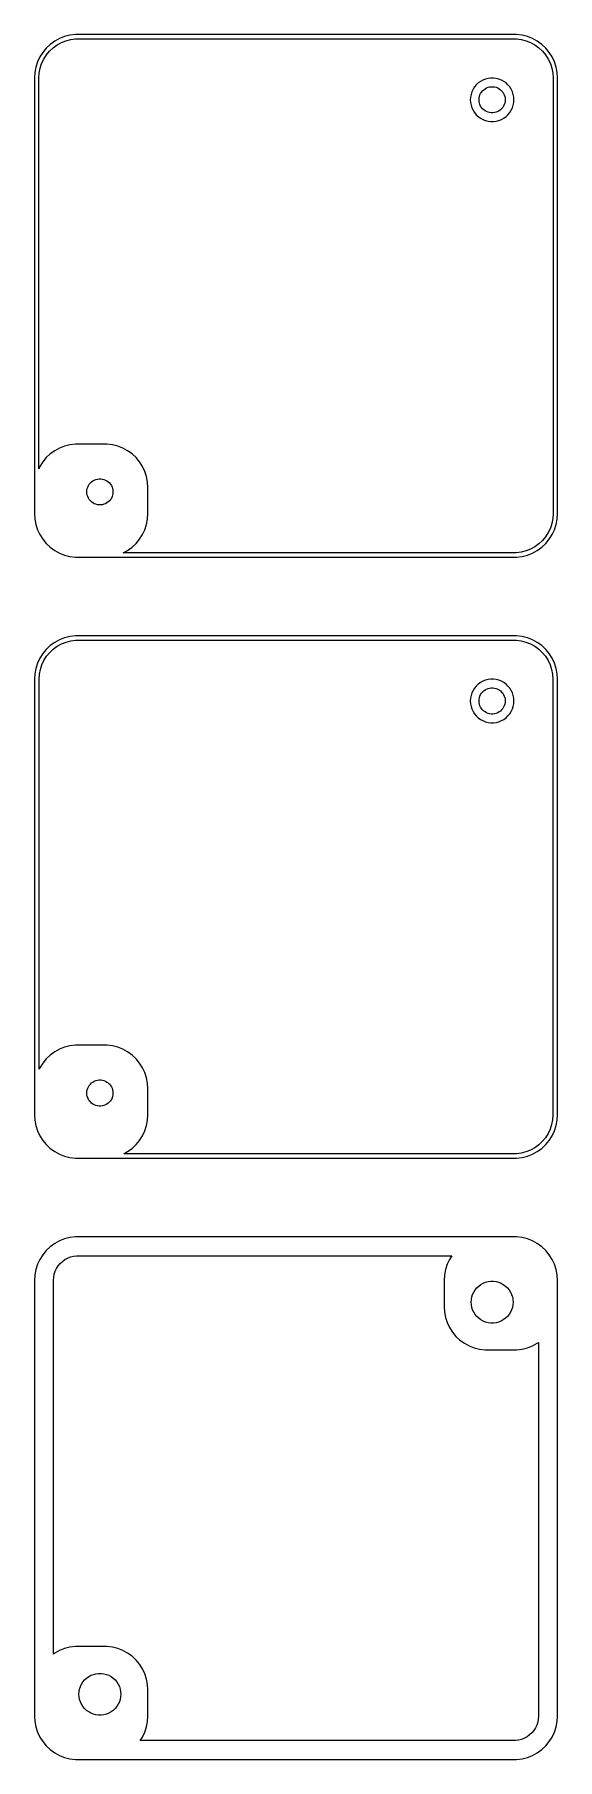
# Model space of a CAD drawing. Header units: metres. Extents: x -30 to 30, y 177 to 375.
import ezdxf

# ---------------------------------------------------------------- set-up
doc = ezdxf.new("R2010")
doc.units = ezdxf.units.M

msp = doc.modelspace()

# ---------------------------------------------------------------- linework, layer by layer
for p, q in [((-27.6791, 374.222), (-28.1871, 373.853)), ((-27.1289, 374.524), (-27.6791, 374.222)), ((-26.5451, 374.755), (-27.1289, 374.524)), ((-26.916, 374.072), (-26.3906, 374.28)), ((-25.9369, 374.911), (-26.5451, 374.755)), ((-26.3906, 374.28), (-25.8432, 374.42)), ((-25.3139, 374.99), (-25.9369, 374.911)), ((-25.8432, 374.42), (-25.2825, 374.491)), ((25.3139, 374.99), (-25.3139, 374.99)), ((-25.2825, 374.491), (25.2825, 374.491)), ((25.2825, 374.491), (25.8432, 374.42)), ((25.9369, 374.911), (25.3139, 374.99)), ((25.8432, 374.42), (26.3906, 374.28)), ((26.5451, 374.755), (25.9369, 374.911)), ((26.3906, 374.28), (26.916, 374.072)), ((27.1289, 374.524), (26.5451, 374.755)), ((27.6791, 374.222), (27.1289, 374.524)), ((28.1871, 373.853), (27.6791, 374.222)), ((-29.3815, 372.409), (-29.6489, 371.841)), ((-29.0451, 372.939), (-29.3815, 372.409)), ((-28.6448, 373.423), (-29.0451, 372.939)), ((-28.9434, 372.168), (-28.6406, 372.645)), ((-28.1871, 373.853), (-28.6448, 373.423)), ((-28.6406, 372.645), (-28.2803, 373.08)), ((-28.2803, 373.08), (-27.8684, 373.467)), ((-27.8684, 373.467), (-27.4112, 373.799)), ((-27.4112, 373.799), (-26.916, 374.072)), ((26.916, 374.072), (27.4112, 373.799)), ((27.4112, 373.799), (27.8684, 373.467)), ((27.8684, 373.467), (28.2803, 373.08)), ((28.6448, 373.423), (28.1871, 373.853)), ((28.2803, 373.08), (28.6406, 372.645)), ((28.6406, 372.645), (28.9434, 372.168)), ((29.0451, 372.939), (28.6448, 373.423)), ((29.3815, 372.409), (29.0451, 372.939)), ((29.6489, 371.841), (29.3815, 372.409)), ((-29.9606, 370.627), (-30, 370)), ((-29.8429, 371.243), (-29.9606, 370.627)), ((-29.6489, 371.841), (-29.8429, 371.243)), ((-29.5, 370), (-29.4645, 370.564)), ((-29.4645, 370.564), (-29.3586, 371.119)), ((-29.3586, 371.119), (-29.184, 371.657)), ((-29.184, 371.657), (-28.9434, 372.168)), ((28.9434, 372.168), (29.184, 371.657)), ((29.184, 371.657), (29.3586, 371.119)), ((29.3586, 371.119), (29.4645, 370.564)), ((29.4645, 370.564), (29.5, 370)), ((29.8429, 371.243), (29.6489, 371.841)), ((29.9606, 370.627), (29.8429, 371.243)), ((30, 370), (29.9606, 370.627)), ((-30, 370), (-30, 320)), ((-29.5, 325.157), (-29.5, 370)), ((20.1756, 368.42), (20.0785, 368.122)), ((20.3092, 368.704), (20.1756, 368.42)), ((20.4774, 368.969), (20.3092, 368.704)), ((20.6776, 369.211), (20.4774, 368.969)), ((20.9064, 369.426), (20.6776, 369.211)), ((21.1604, 369.611), (20.9064, 369.426)), ((21.4355, 369.762), (21.1604, 369.611)), ((21.1855, 368.223), (21.2865, 368.382)), ((21.2865, 368.382), (21.4065, 368.527)), ((21.4065, 368.527), (21.5439, 368.656)), ((21.7274, 369.878), (21.4355, 369.762)), ((21.5439, 368.656), (21.6963, 368.766)), ((21.6963, 368.766), (21.8613, 368.857)), ((22.0315, 369.956), (21.7274, 369.878)), ((21.8613, 368.857), (22.0365, 368.927)), ((22.343, 369.995), (22.0315, 369.956)), ((22.0365, 368.927), (22.2189, 368.973)), ((22.2189, 368.973), (22.4058, 368.997)), ((22.657, 369.995), (22.343, 369.995)), ((22.4058, 368.997), (22.5942, 368.997)), ((22.5942, 368.997), (22.7811, 368.973)), ((22.9684, 369.956), (22.657, 369.995)), ((22.7811, 368.973), (22.9635, 368.927)), ((22.9635, 368.927), (23.1387, 368.857)), ((23.2725, 369.878), (22.9684, 369.956)), ((23.1387, 368.857), (23.3037, 368.766)), ((23.5644, 369.762), (23.2725, 369.878)), ((23.3037, 368.766), (23.4561, 368.656)), ((23.4561, 368.656), (23.5934, 368.527)), ((23.8396, 369.611), (23.5644, 369.762)), ((23.5934, 368.527), (23.7135, 368.382)), ((23.7135, 368.382), (23.8145, 368.223)), ((24.0936, 369.426), (23.8396, 369.611)), ((24.3224, 369.211), (24.0936, 369.426)), ((24.5225, 368.969), (24.3224, 369.211)), ((24.6908, 368.704), (24.5225, 368.969)), ((24.8244, 368.42), (24.6908, 368.704)), ((24.9214, 368.122), (24.8244, 368.42)), ((29.5, 370), (29.5, 320)), ((30, 320), (30, 370)), ((20.0197, 367.813), (20, 367.5)), ((20, 367.5), (20.0197, 367.187)), ((20.0785, 368.122), (20.0197, 367.813)), ((20.0197, 367.187), (20.0785, 366.878)), ((20.0785, 366.878), (20.1756, 366.58)), ((20.1756, 366.58), (20.3092, 366.296)), ((20.3092, 366.296), (20.4774, 366.031)), ((21, 367.5), (21.0118, 367.688)), ((21.0118, 367.312), (21, 367.5)), ((21.0118, 367.688), (21.0471, 367.873)), ((21.0471, 367.127), (21.0118, 367.312)), ((21.0471, 367.873), (21.1053, 368.052)), ((21.1053, 366.948), (21.0471, 367.127)), ((21.1053, 368.052), (21.1855, 368.223)), ((21.1855, 366.777), (21.1053, 366.948)), ((21.2865, 366.618), (21.1855, 366.777)), ((21.4065, 366.473), (21.2865, 366.618)), ((21.5439, 366.344), (21.4065, 366.473)), ((21.6963, 366.234), (21.5439, 366.344)), ((23.4561, 366.344), (23.3037, 366.234)), ((23.5934, 366.473), (23.4561, 366.344)), ((23.7135, 366.618), (23.5934, 366.473)), ((23.8145, 366.777), (23.7135, 366.618)), ((23.8145, 368.223), (23.8947, 368.052)), ((23.8947, 366.948), (23.8145, 366.777)), ((23.8947, 368.052), (23.9529, 367.873)), ((23.9529, 367.127), (23.8947, 366.948)), ((23.9529, 367.873), (23.9882, 367.688)), ((23.9882, 367.312), (23.9529, 367.127)), ((23.9882, 367.688), (24, 367.5)), ((24, 367.5), (23.9882, 367.312)), ((24.5225, 366.031), (24.6908, 366.296)), ((24.6908, 366.296), (24.8244, 366.58)), ((24.8244, 366.58), (24.9214, 366.878)), ((24.9803, 367.813), (24.9214, 368.122)), ((24.9214, 366.878), (24.9803, 367.187)), ((25, 367.5), (24.9803, 367.813)), ((24.9803, 367.187), (25, 367.5)), ((20.4774, 366.031), (20.6776, 365.789)), ((20.6776, 365.789), (20.9064, 365.574)), ((20.9064, 365.574), (21.1604, 365.389)), ((21.1604, 365.389), (21.4355, 365.238)), ((21.4355, 365.238), (21.7274, 365.122)), ((21.8613, 366.143), (21.6963, 366.234)), ((21.7274, 365.122), (22.0315, 365.044)), ((22.0365, 366.073), (21.8613, 366.143)), ((22.0315, 365.044), (22.343, 365.005)), ((22.2189, 366.027), (22.0365, 366.073)), ((22.4058, 366.003), (22.2189, 366.027)), ((22.343, 365.005), (22.657, 365.005)), ((22.5942, 366.003), (22.4058, 366.003)), ((22.7811, 366.027), (22.5942, 366.003)), ((22.657, 365.005), (22.9684, 365.044)), ((22.9635, 366.073), (22.7811, 366.027)), ((23.1387, 366.143), (22.9635, 366.073)), ((22.9684, 365.044), (23.2725, 365.122)), ((23.3037, 366.234), (23.1387, 366.143)), ((23.2725, 365.122), (23.5644, 365.238)), ((23.5644, 365.238), (23.8396, 365.389)), ((23.8396, 365.389), (24.0936, 365.574)), ((24.0936, 365.574), (24.3224, 365.789)), ((24.3224, 365.789), (24.5225, 366.031)), ((-28.1871, 326.853), (-28.6448, 326.423)), ((-27.6791, 327.222), (-28.1871, 326.853)), ((-27.1289, 327.524), (-27.6791, 327.222)), ((-26.5451, 327.755), (-27.1289, 327.524)), ((-25.9369, 327.911), (-26.5451, 327.755)), ((-25.3139, 327.99), (-25.9369, 327.911)), ((-21.686, 327.99), (-25.3139, 327.99)), ((-21.0631, 327.911), (-21.686, 327.99)), ((-20.4549, 327.755), (-21.0631, 327.911)), ((-19.8711, 327.524), (-20.4549, 327.755)), ((-19.3209, 327.222), (-19.8711, 327.524)), ((-18.8129, 326.853), (-19.3209, 327.222)), ((-18.3551, 326.423), (-18.8129, 326.853)), ((-29.3815, 325.409), (-29.5, 325.157)), ((-29.0451, 325.939), (-29.3815, 325.409)), ((-28.6448, 326.423), (-29.0451, 325.939)), ((-17.9549, 325.939), (-18.3551, 326.423)), ((-17.6185, 325.409), (-17.9549, 325.939)), ((-17.3511, 324.841), (-17.6185, 325.409)), ((-17.1571, 324.243), (-17.3511, 324.841)), ((-23.9882, 322.688), (-23.9529, 322.873)), ((-23.9529, 322.873), (-23.8947, 323.052)), ((-23.8947, 323.052), (-23.8145, 323.223)), ((-23.8145, 323.223), (-23.7135, 323.382)), ((-23.7135, 323.382), (-23.5934, 323.527)), ((-23.5934, 323.527), (-23.4561, 323.656)), ((-23.4561, 323.656), (-23.3037, 323.766)), ((-23.3037, 323.766), (-23.1387, 323.857)), ((-23.1387, 323.857), (-22.9635, 323.927)), ((-22.9635, 323.927), (-22.7811, 323.973)), ((-22.7811, 323.973), (-22.5942, 323.997)), ((-22.5942, 323.997), (-22.4058, 323.997)), ((-22.4058, 323.997), (-22.2189, 323.973)), ((-22.2189, 323.973), (-22.0365, 323.927)), ((-22.0365, 323.927), (-21.8613, 323.857)), ((-21.8613, 323.857), (-21.6963, 323.766)), ((-21.6963, 323.766), (-21.5439, 323.656)), ((-21.5439, 323.656), (-21.4065, 323.527)), ((-21.4065, 323.527), (-21.2865, 323.382)), ((-21.2865, 323.382), (-21.1855, 323.223)), ((-21.1855, 323.223), (-21.1053, 323.052)), ((-21.1053, 323.052), (-21.0471, 322.873)), ((-21.0471, 322.873), (-21.0118, 322.688)), ((-17.0394, 323.627), (-17.1571, 324.243)), ((-17, 323), (-17.0394, 323.627)), ((-17, 320), (-17, 323)), ((-24, 322.5), (-23.9882, 322.688)), ((-23.9882, 322.312), (-24, 322.5)), ((-23.9529, 322.127), (-23.9882, 322.312)), ((-23.8947, 321.948), (-23.9529, 322.127)), ((-23.8145, 321.777), (-23.8947, 321.948)), ((-23.7135, 321.618), (-23.8145, 321.777)), ((-23.5934, 321.473), (-23.7135, 321.618)), ((-23.4561, 321.344), (-23.5934, 321.473)), ((-23.3037, 321.234), (-23.4561, 321.344)), ((-23.1387, 321.143), (-23.3037, 321.234)), ((-22.9635, 321.073), (-23.1387, 321.143)), ((-22.7811, 321.027), (-22.9635, 321.073)), ((-22.5942, 321.003), (-22.7811, 321.027)), ((-22.4058, 321.003), (-22.5942, 321.003)), ((-22.2189, 321.027), (-22.4058, 321.003)), ((-22.0365, 321.073), (-22.2189, 321.027)), ((-21.8613, 321.143), (-22.0365, 321.073)), ((-21.6963, 321.234), (-21.8613, 321.143)), ((-21.5439, 321.344), (-21.6963, 321.234)), ((-21.4065, 321.473), (-21.5439, 321.344)), ((-21.2865, 321.618), (-21.4065, 321.473)), ((-21.1855, 321.777), (-21.2865, 321.618)), ((-21.1053, 321.948), (-21.1855, 321.777)), ((-21.0471, 322.127), (-21.1053, 321.948)), ((-21.0118, 322.312), (-21.0471, 322.127)), ((-21.0118, 322.688), (-21, 322.5)), ((-21, 322.5), (-21.0118, 322.312)), ((-30, 320), (-29.9606, 319.373)), ((-29.9606, 319.373), (-29.8429, 318.757)), ((-29.8429, 318.757), (-29.6489, 318.159)), ((-17.3511, 318.159), (-17.1571, 318.757)), ((-17.1571, 318.757), (-17.0394, 319.373)), ((-17.0394, 319.373), (-17, 320)), ((29.3586, 318.881), (29.184, 318.343)), ((29.4645, 319.436), (29.3586, 318.881)), ((29.5, 320), (29.4645, 319.436)), ((29.6489, 318.159), (29.8429, 318.757)), ((29.8429, 318.757), (29.9606, 319.373)), ((29.9606, 319.373), (30, 320)), ((-29.6489, 318.159), (-29.3815, 317.591)), ((-29.3815, 317.591), (-29.0451, 317.061)), ((-29.0451, 317.061), (-28.6448, 316.577)), ((-18.3551, 316.577), (-17.9549, 317.061)), ((-17.9549, 317.061), (-17.6185, 317.591)), ((-17.6185, 317.591), (-17.3511, 318.159)), ((28.2803, 316.92), (27.8684, 316.533)), ((28.6406, 317.355), (28.2803, 316.92)), ((28.9434, 317.832), (28.6406, 317.355)), ((28.6448, 316.577), (29.0451, 317.061)), ((29.184, 318.343), (28.9434, 317.832)), ((29.0451, 317.061), (29.3815, 317.591)), ((29.3815, 317.591), (29.6489, 318.159)), ((-28.6448, 316.577), (-28.1871, 316.147)), ((-28.1871, 316.147), (-27.6791, 315.778)), ((-27.6791, 315.778), (-27.1289, 315.476)), ((-27.1289, 315.476), (-26.5451, 315.245)), ((-26.5451, 315.245), (-25.9369, 315.089)), ((-25.9369, 315.089), (-25.3139, 315.01)), ((-25.3139, 315.01), (25.3139, 315.01)), ((-19.811, 315.509), (-19.3209, 315.778)), ((25.2825, 315.509), (-19.811, 315.509)), ((-19.3209, 315.778), (-18.8129, 316.147)), ((-18.8129, 316.147), (-18.3551, 316.577)), ((25.8432, 315.58), (25.2825, 315.509)), ((25.3139, 315.01), (25.9369, 315.089)), ((26.3906, 315.72), (25.8432, 315.58)), ((25.9369, 315.089), (26.5451, 315.245)), ((26.916, 315.928), (26.3906, 315.72)), ((26.5451, 315.245), (27.1289, 315.476)), ((27.4112, 316.201), (26.916, 315.928)), ((27.1289, 315.476), (27.6791, 315.778)), ((27.8684, 316.533), (27.4112, 316.201)), ((27.6791, 315.778), (28.1871, 316.147)), ((28.1871, 316.147), (28.6448, 316.577)), ((-27.6791, 305.222), (-28.1871, 304.853)), ((-27.1289, 305.524), (-27.6791, 305.222)), ((-27.3944, 304.773), (-26.9026, 305.043)), ((-26.5451, 305.755), (-27.1289, 305.524)), ((-26.9026, 305.043), (-26.3808, 305.25)), ((-25.9369, 305.911), (-26.5451, 305.755)), ((-26.3808, 305.25), (-25.8373, 305.389)), ((-25.3139, 305.99), (-25.9369, 305.911)), ((-25.8373, 305.389), (-25.2806, 305.46)), ((25.3139, 305.99), (-25.3139, 305.99)), ((-25.2806, 305.46), (25.2806, 305.46)), ((25.2806, 305.46), (25.8373, 305.389)), ((25.9369, 305.911), (25.3139, 305.99)), ((25.8373, 305.389), (26.3808, 305.25)), ((26.5451, 305.755), (25.9369, 305.911)), ((26.3808, 305.25), (26.9026, 305.043)), ((27.1289, 305.524), (26.5451, 305.755)), ((26.9026, 305.043), (27.3944, 304.773)), ((27.6791, 305.222), (27.1289, 305.524)), ((28.1871, 304.853), (27.6791, 305.222)), ((-29.3815, 303.409), (-29.6489, 302.841)), ((-29.0451, 303.939), (-29.3815, 303.409)), ((-29.1547, 302.645), (-28.9158, 303.153)), ((-28.6448, 304.423), (-29.0451, 303.939)), ((-28.9158, 303.153), (-28.6151, 303.627)), ((-28.1871, 304.853), (-28.6448, 304.423)), ((-28.6151, 303.627), (-28.2574, 304.059)), ((-28.2574, 304.059), (-27.8483, 304.443)), ((-27.8483, 304.443), (-27.3944, 304.773)), ((27.3944, 304.773), (27.8483, 304.443)), ((27.8483, 304.443), (28.2574, 304.059)), ((28.6448, 304.423), (28.1871, 304.853)), ((28.2574, 304.059), (28.6151, 303.627)), ((28.6151, 303.627), (28.9158, 303.153)), ((29.0451, 303.939), (28.6448, 304.423)), ((28.9158, 303.153), (29.1547, 302.645)), ((29.3815, 303.409), (29.0451, 303.939)), ((29.6489, 302.841), (29.3815, 303.409)), ((-29.9606, 301.627), (-30, 301)), ((-30, 301), (-30, 251)), ((-29.8429, 302.243), (-29.9606, 301.627)), ((-29.6489, 302.841), (-29.8429, 302.243)), ((-29.4685, 301), (-29.4333, 301.56)), ((-29.4685, 256.224), (-29.4685, 301)), ((-29.4333, 301.56), (-29.3282, 302.111)), ((-29.3282, 302.111), (-29.1547, 302.645)), ((22.0315, 300.956), (21.7274, 300.878)), ((22.343, 300.995), (22.0315, 300.956)), ((22.657, 300.995), (22.343, 300.995)), ((22.9684, 300.956), (22.657, 300.995)), ((23.2725, 300.878), (22.9684, 300.956)), ((29.1547, 302.645), (29.3282, 302.111)), ((29.3282, 302.111), (29.4333, 301.56)), ((29.4333, 301.56), (29.4685, 301)), ((29.4685, 301), (29.4685, 251)), ((29.8429, 302.243), (29.6489, 302.841)), ((29.9606, 301.627), (29.8429, 302.243)), ((30, 301), (29.9606, 301.627)), ((30, 251), (30, 301)), ((20.0785, 299.122), (20.0197, 298.813)), ((20.1756, 299.42), (20.0785, 299.122)), ((20.3092, 299.704), (20.1756, 299.42)), ((20.4774, 299.969), (20.3092, 299.704)), ((20.6776, 300.211), (20.4774, 299.969)), ((20.9064, 300.426), (20.6776, 300.211)), ((21.1604, 300.611), (20.9064, 300.426)), ((21.0471, 298.873), (21.1053, 299.052)), ((21.1053, 299.052), (21.1855, 299.223)), ((21.4355, 300.762), (21.1604, 300.611)), ((21.1855, 299.223), (21.2865, 299.382)), ((21.2865, 299.382), (21.4065, 299.527)), ((21.4065, 299.527), (21.5439, 299.656)), ((21.7274, 300.878), (21.4355, 300.762)), ((21.5439, 299.656), (21.6963, 299.766)), ((21.6963, 299.766), (21.8613, 299.857)), ((21.8613, 299.857), (22.0365, 299.927)), ((22.0365, 299.927), (22.2189, 299.973)), ((22.2189, 299.973), (22.4058, 299.997)), ((22.4058, 299.997), (22.5942, 299.997)), ((22.5942, 299.997), (22.7811, 299.973)), ((22.7811, 299.973), (22.9635, 299.927)), ((22.9635, 299.927), (23.1387, 299.857)), ((23.1387, 299.857), (23.3037, 299.766)), ((23.5644, 300.762), (23.2725, 300.878)), ((23.3037, 299.766), (23.4561, 299.656)), ((23.4561, 299.656), (23.5934, 299.527)), ((23.8396, 300.611), (23.5644, 300.762)), ((23.5934, 299.527), (23.7135, 299.382)), ((23.7135, 299.382), (23.8145, 299.223)), ((23.8145, 299.223), (23.8947, 299.052)), ((24.0936, 300.426), (23.8396, 300.611)), ((23.8947, 299.052), (23.9529, 298.873)), ((24.3224, 300.211), (24.0936, 300.426)), ((24.5225, 299.969), (24.3224, 300.211)), ((24.6908, 299.704), (24.5225, 299.969)), ((24.8244, 299.42), (24.6908, 299.704)), ((24.9214, 299.122), (24.8244, 299.42)), ((24.9803, 298.813), (24.9214, 299.122)), ((20.0197, 298.813), (20, 298.5)), ((20, 298.5), (20.0197, 298.187)), ((20.0197, 298.187), (20.0785, 297.878)), ((20.0785, 297.878), (20.1756, 297.58)), ((20.1756, 297.58), (20.3092, 297.296)), ((20.3092, 297.296), (20.4774, 297.031)), ((20.4774, 297.031), (20.6776, 296.789)), ((21, 298.5), (21.0118, 298.688)), ((21.0118, 298.312), (21, 298.5)), ((21.0118, 298.688), (21.0471, 298.873)), ((21.0471, 298.127), (21.0118, 298.312)), ((21.1053, 297.948), (21.0471, 298.127)), ((21.1855, 297.777), (21.1053, 297.948)), ((21.2865, 297.618), (21.1855, 297.777)), ((21.4065, 297.473), (21.2865, 297.618)), ((21.5439, 297.344), (21.4065, 297.473)), ((21.6963, 297.234), (21.5439, 297.344)), ((21.8613, 297.143), (21.6963, 297.234)), ((22.0365, 297.073), (21.8613, 297.143)), ((22.2189, 297.027), (22.0365, 297.073)), ((22.4058, 297.003), (22.2189, 297.027)), ((22.5942, 297.003), (22.4058, 297.003)), ((22.7811, 297.027), (22.5942, 297.003)), ((22.9635, 297.073), (22.7811, 297.027)), ((23.1387, 297.143), (22.9635, 297.073)), ((23.3037, 297.234), (23.1387, 297.143)), ((23.4561, 297.344), (23.3037, 297.234)), ((23.5934, 297.473), (23.4561, 297.344)), ((23.7135, 297.618), (23.5934, 297.473)), ((23.8145, 297.777), (23.7135, 297.618)), ((23.8947, 297.948), (23.8145, 297.777)), ((23.9529, 298.127), (23.8947, 297.948)), ((23.9529, 298.873), (23.9882, 298.688)), ((23.9882, 298.312), (23.9529, 298.127)), ((23.9882, 298.688), (24, 298.5)), ((24, 298.5), (23.9882, 298.312)), ((24.3224, 296.789), (24.5225, 297.031)), ((24.5225, 297.031), (24.6908, 297.296)), ((24.6908, 297.296), (24.8244, 297.58)), ((24.8244, 297.58), (24.9214, 297.878)), ((24.9214, 297.878), (24.9803, 298.187)), ((25, 298.5), (24.9803, 298.813)), ((24.9803, 298.187), (25, 298.5)), ((20.6776, 296.789), (20.9064, 296.574)), ((20.9064, 296.574), (21.1604, 296.389)), ((21.1604, 296.389), (21.4355, 296.238)), ((21.4355, 296.238), (21.7274, 296.122)), ((21.7274, 296.122), (22.0315, 296.044)), ((22.0315, 296.044), (22.343, 296.005)), ((22.343, 296.005), (22.657, 296.005)), ((22.657, 296.005), (22.9684, 296.044)), ((22.9684, 296.044), (23.2725, 296.122)), ((23.2725, 296.122), (23.5644, 296.238)), ((23.5644, 296.238), (23.8396, 296.389)), ((23.8396, 296.389), (24.0936, 296.574)), ((24.0936, 296.574), (24.3224, 296.789)), ((-28.6448, 257.423), (-29.0451, 256.939)), ((-28.1871, 257.853), (-28.6448, 257.423)), ((-27.6791, 258.222), (-28.1871, 257.853)), ((-27.1289, 258.524), (-27.6791, 258.222)), ((-26.5451, 258.755), (-27.1289, 258.524)), ((-25.9369, 258.911), (-26.5451, 258.755)), ((-25.3139, 258.99), (-25.9369, 258.911)), ((-21.686, 258.99), (-25.3139, 258.99)), ((-21.0631, 258.911), (-21.686, 258.99)), ((-20.4549, 258.755), (-21.0631, 258.911)), ((-19.8711, 258.524), (-20.4549, 258.755)), ((-19.3209, 258.222), (-19.8711, 258.524)), ((-18.8129, 257.853), (-19.3209, 258.222)), ((-18.3551, 257.423), (-18.8129, 257.853)), ((-17.9549, 256.939), (-18.3551, 257.423)), ((-29.3815, 256.409), (-29.4685, 256.224)), ((-29.0451, 256.939), (-29.3815, 256.409)), ((-17.6185, 256.409), (-17.9549, 256.939)), ((-17.3511, 255.841), (-17.6185, 256.409)), ((-17.1571, 255.243), (-17.3511, 255.841)), ((-24, 253.5), (-23.9882, 253.688)), ((-23.9882, 253.312), (-24, 253.5)), ((-23.9882, 253.688), (-23.9529, 253.873)), ((-23.9529, 253.873), (-23.8947, 254.052)), ((-23.8947, 254.052), (-23.8145, 254.223)), ((-23.8145, 254.223), (-23.7135, 254.382)), ((-23.7135, 254.382), (-23.5934, 254.527)), ((-23.5934, 254.527), (-23.4561, 254.656)), ((-23.4561, 254.656), (-23.3037, 254.766)), ((-23.3037, 254.766), (-23.1387, 254.857)), ((-23.1387, 254.857), (-22.9635, 254.927)), ((-22.9635, 254.927), (-22.7811, 254.973)), ((-22.7811, 254.973), (-22.5942, 254.997)), ((-22.5942, 254.997), (-22.4058, 254.997)), ((-22.4058, 254.997), (-22.2189, 254.973)), ((-22.2189, 254.973), (-22.0365, 254.927)), ((-22.0365, 254.927), (-21.8613, 254.857)), ((-21.8613, 254.857), (-21.6963, 254.766)), ((-21.6963, 254.766), (-21.5439, 254.656)), ((-21.5439, 254.656), (-21.4065, 254.527)), ((-21.4065, 254.527), (-21.2865, 254.382)), ((-21.2865, 254.382), (-21.1855, 254.223)), ((-21.1855, 254.223), (-21.1053, 254.052)), ((-21.1053, 254.052), (-21.0471, 253.873)), ((-21.0471, 253.873), (-21.0118, 253.688)), ((-21.0118, 253.688), (-21, 253.5)), ((-21, 253.5), (-21.0118, 253.312)), ((-17.0394, 254.627), (-17.1571, 255.243)), ((-17, 254), (-17.0394, 254.627)), ((-17, 251), (-17, 254)), ((-23.9529, 253.127), (-23.9882, 253.312)), ((-23.8947, 252.948), (-23.9529, 253.127)), ((-23.8145, 252.777), (-23.8947, 252.948)), ((-23.7135, 252.618), (-23.8145, 252.777)), ((-23.5934, 252.473), (-23.7135, 252.618)), ((-23.4561, 252.344), (-23.5934, 252.473)), ((-23.3037, 252.234), (-23.4561, 252.344)), ((-23.1387, 252.143), (-23.3037, 252.234)), ((-22.9635, 252.073), (-23.1387, 252.143)), ((-22.7811, 252.027), (-22.9635, 252.073)), ((-22.5942, 252.003), (-22.7811, 252.027)), ((-22.4058, 252.003), (-22.5942, 252.003)), ((-22.2189, 252.027), (-22.4058, 252.003)), ((-22.0365, 252.073), (-22.2189, 252.027)), ((-21.8613, 252.143), (-22.0365, 252.073)), ((-21.6963, 252.234), (-21.8613, 252.143)), ((-21.5439, 252.344), (-21.6963, 252.234)), ((-21.4065, 252.473), (-21.5439, 252.344)), ((-21.2865, 252.618), (-21.4065, 252.473)), ((-21.1855, 252.777), (-21.2865, 252.618)), ((-21.1053, 252.948), (-21.1855, 252.777)), ((-21.0471, 253.127), (-21.1053, 252.948)), ((-21.0118, 253.312), (-21.0471, 253.127)), ((-30, 251), (-29.9606, 250.373)), ((-29.9606, 250.373), (-29.8429, 249.757)), ((-29.8429, 249.757), (-29.6489, 249.159)), ((-17.3511, 249.159), (-17.1571, 249.757)), ((-17.1571, 249.757), (-17.0394, 250.373)), ((-17.0394, 250.373), (-17, 251)), ((29.3282, 249.889), (29.1547, 249.355)), ((29.4333, 250.44), (29.3282, 249.889)), ((29.4685, 251), (29.4333, 250.44)), ((29.6489, 249.159), (29.8429, 249.757)), ((29.8429, 249.757), (29.9606, 250.373)), ((29.9606, 250.373), (30, 251)), ((-29.6489, 249.159), (-29.3815, 248.591)), ((-29.3815, 248.591), (-29.0451, 248.061)), ((-29.0451, 248.061), (-28.6448, 247.577)), ((-28.6448, 247.577), (-28.1871, 247.147)), ((-18.8129, 247.147), (-18.3551, 247.577)), ((-18.3551, 247.577), (-17.9549, 248.061)), ((-17.9549, 248.061), (-17.6185, 248.591)), ((-17.6185, 248.591), (-17.3511, 249.159)), ((27.8483, 247.557), (27.3944, 247.227)), ((28.2574, 247.941), (27.8483, 247.557)), ((28.1871, 247.147), (28.6448, 247.577)), ((28.6151, 248.373), (28.2574, 247.941)), ((28.9158, 248.847), (28.6151, 248.373)), ((28.6448, 247.577), (29.0451, 248.061)), ((29.1547, 249.355), (28.9158, 248.847)), ((29.0451, 248.061), (29.3815, 248.591)), ((29.3815, 248.591), (29.6489, 249.159)), ((-28.1871, 247.147), (-27.6791, 246.778)), ((-27.6791, 246.778), (-27.1289, 246.476)), ((-27.1289, 246.476), (-26.5451, 246.245)), ((-26.5451, 246.245), (-25.9369, 246.089)), ((-25.9369, 246.089), (-25.3139, 246.01)), ((-25.3139, 246.01), (25.3139, 246.01)), ((-19.7539, 246.54), (-19.3209, 246.778)), ((25.2806, 246.54), (-19.7539, 246.54)), ((-19.3209, 246.778), (-18.8129, 247.147)), ((25.8373, 246.611), (25.2806, 246.54)), ((25.3139, 246.01), (25.9369, 246.089)), ((26.3808, 246.75), (25.8373, 246.611)), ((25.9369, 246.089), (26.5451, 246.245)), ((26.9026, 246.957), (26.3808, 246.75)), ((26.5451, 246.245), (27.1289, 246.476)), ((27.3944, 247.227), (26.9026, 246.957)), ((27.1289, 246.476), (27.6791, 246.778)), ((27.6791, 246.778), (28.1871, 247.147)), ((-28.1871, 235.853), (-28.6448, 235.423)), ((-27.6791, 236.222), (-28.1871, 235.853)), ((-27.1289, 236.524), (-27.6791, 236.222)), ((-26.5451, 236.755), (-27.1289, 236.524)), ((-25.9369, 236.911), (-26.5451, 236.755)), ((-25.3139, 236.99), (-25.9369, 236.911)), ((25.3139, 236.99), (-25.3139, 236.99)), ((25.9369, 236.911), (25.3139, 236.99)), ((26.5451, 236.755), (25.9369, 236.911)), ((27.1289, 236.524), (26.5451, 236.755)), ((27.6791, 236.222), (27.1289, 236.524)), ((28.1871, 235.853), (27.6791, 236.222)), ((28.6448, 235.423), (28.1871, 235.853)), ((-29.6489, 233.841), (-29.8429, 233.243)), ((-29.3815, 234.409), (-29.6489, 233.841)), ((-29.0451, 234.939), (-29.3815, 234.409)), ((-28.6448, 235.423), (-29.0451, 234.939)), ((-27.4742, 233.36), (-27.2842, 233.66)), ((-27.2842, 233.66), (-27.0582, 233.933)), ((-27.0582, 233.933), (-26.7997, 234.175)), ((-26.7997, 234.175), (-26.5128, 234.384)), ((-26.5128, 234.384), (-26.2021, 234.555)), ((-26.2021, 234.555), (-25.8725, 234.685)), ((-25.8725, 234.685), (-25.5291, 234.773)), ((-25.5291, 234.773), (-25.1773, 234.818)), ((-25.1773, 234.818), (17.8781, 234.818)), ((17.3511, 233.841), (17.1571, 233.243)), ((17.6185, 234.409), (17.3511, 233.841)), ((17.8781, 234.818), (17.6185, 234.409)), ((29.0451, 234.939), (28.6448, 235.423)), ((29.3815, 234.409), (29.0451, 234.939)), ((29.6489, 233.841), (29.3815, 234.409)), ((29.8429, 233.243), (29.6489, 233.841)), ((-29.9606, 232.627), (-30, 232)), ((-30, 232), (-30, 182)), ((-29.8429, 233.243), (-29.9606, 232.627)), ((-27.8234, 232), (-27.8011, 232.354)), ((-27.8234, 189.117), (-27.8234, 232)), ((-27.8011, 232.354), (-27.7347, 232.702)), ((-27.7347, 232.702), (-27.6251, 233.039)), ((-27.6251, 233.039), (-27.4742, 233.36)), ((17.0394, 232.627), (17, 232)), ((17, 232), (17, 229)), ((17.1571, 233.243), (17.0394, 232.627)), ((21.214, 231.526), (21.4781, 231.672)), ((21.4781, 231.672), (21.7583, 231.783)), ((21.7583, 231.783), (22.0503, 231.857)), ((22.0503, 231.857), (22.3493, 231.895)), ((22.3493, 231.895), (22.6507, 231.895)), ((22.6507, 231.895), (22.9497, 231.857)), ((22.9497, 231.857), (23.2416, 231.783)), ((23.2416, 231.783), (23.5219, 231.672)), ((23.5219, 231.672), (23.786, 231.526)), ((29.9606, 232.627), (29.8429, 233.243)), ((30, 232), (29.9606, 232.627)), ((30, 182), (30, 232)), ((20.1, 229.5), (20.1189, 229.801)), ((20.1189, 229.801), (20.1754, 230.097)), ((20.1754, 230.097), (20.2685, 230.383)), ((20.2685, 230.383), (20.3969, 230.656)), ((20.3969, 230.656), (20.5583, 230.911)), ((20.5583, 230.911), (20.7505, 231.143)), ((20.7505, 231.143), (20.9702, 231.349)), ((20.9702, 231.349), (21.214, 231.526)), ((23.786, 231.526), (24.0298, 231.349)), ((24.0298, 231.349), (24.2495, 231.143)), ((24.2495, 231.143), (24.4416, 230.911)), ((24.4416, 230.911), (24.6031, 230.656)), ((24.6031, 230.656), (24.7315, 230.383)), ((24.7315, 230.383), (24.8246, 230.097)), ((24.8246, 230.097), (24.8811, 229.801)), ((24.8811, 229.801), (24.9, 229.5)), ((17, 229), (17.0394, 228.373)), ((17.0394, 228.373), (17.1571, 227.757)), ((17.1571, 227.757), (17.3511, 227.159)), ((20.1189, 229.199), (20.1, 229.5)), ((20.1754, 228.903), (20.1189, 229.199)), ((20.2685, 228.617), (20.1754, 228.903)), ((20.3969, 228.344), (20.2685, 228.617)), ((20.5583, 228.089), (20.3969, 228.344)), ((20.7505, 227.857), (20.5583, 228.089)), ((20.9702, 227.651), (20.7505, 227.857)), ((24.2495, 227.857), (24.0298, 227.651)), ((24.4416, 228.089), (24.2495, 227.857)), ((24.6031, 228.344), (24.4416, 228.089)), ((24.7315, 228.617), (24.6031, 228.344)), ((24.8246, 228.903), (24.7315, 228.617)), ((24.8811, 229.199), (24.8246, 228.903)), ((24.9, 229.5), (24.8811, 229.199)), ((17.3511, 227.159), (17.6185, 226.591)), ((17.6185, 226.591), (17.9549, 226.061)), ((17.9549, 226.061), (18.3551, 225.577)), ((21.214, 227.474), (20.9702, 227.651)), ((21.4781, 227.328), (21.214, 227.474)), ((21.7583, 227.217), (21.4781, 227.328)), ((22.0503, 227.143), (21.7583, 227.217)), ((22.3493, 227.105), (22.0503, 227.143)), ((22.6507, 227.105), (22.3493, 227.105)), ((22.9497, 227.143), (22.6507, 227.105)), ((23.2416, 227.217), (22.9497, 227.143)), ((23.5219, 227.328), (23.2416, 227.217)), ((23.786, 227.474), (23.5219, 227.328)), ((24.0298, 227.651), (23.786, 227.474)), ((18.3551, 225.577), (18.8129, 225.147)), ((18.8129, 225.147), (19.3209, 224.778)), ((19.3209, 224.778), (19.8711, 224.476)), ((19.8711, 224.476), (20.4549, 224.245)), ((20.4549, 224.245), (21.0631, 224.089)), ((21.0631, 224.089), (21.686, 224.01)), ((21.686, 224.01), (25.3139, 224.01)), ((25.3139, 224.01), (25.9369, 224.089)), ((25.9369, 224.089), (26.5451, 224.245)), ((26.5451, 224.245), (27.1289, 224.476)), ((27.1289, 224.476), (27.6791, 224.778)), ((27.6791, 224.778), (27.8234, 224.883)), ((27.8234, 224.883), (27.8234, 182)), ((-27.6791, 189.222), (-27.8234, 189.117)), ((-27.1289, 189.524), (-27.6791, 189.222)), ((-26.5451, 189.755), (-27.1289, 189.524)), ((-25.9369, 189.911), (-26.5451, 189.755)), ((-25.3139, 189.99), (-25.9369, 189.911)), ((-21.686, 189.99), (-25.3139, 189.99)), ((-21.0631, 189.911), (-21.686, 189.99)), ((-20.4549, 189.755), (-21.0631, 189.911)), ((-19.8711, 189.524), (-20.4549, 189.755)), ((-19.3209, 189.222), (-19.8711, 189.524)), ((-18.8129, 188.853), (-19.3209, 189.222)), ((-18.3551, 188.423), (-18.8129, 188.853)), ((-17.9549, 187.939), (-18.3551, 188.423)), ((-24.4416, 185.911), (-24.2495, 186.143)), ((-24.2495, 186.143), (-24.0298, 186.349)), ((-24.0298, 186.349), (-23.786, 186.526)), ((-23.786, 186.526), (-23.5219, 186.672)), ((-23.5219, 186.672), (-23.2416, 186.783)), ((-23.2416, 186.783), (-22.9497, 186.857)), ((-22.9497, 186.857), (-22.6507, 186.895)), ((-22.6507, 186.895), (-22.3493, 186.895)), ((-22.3493, 186.895), (-22.0503, 186.857)), ((-22.0503, 186.857), (-21.7583, 186.783)), ((-21.7583, 186.783), (-21.4781, 186.672)), ((-21.4781, 186.672), (-21.214, 186.526)), ((-21.214, 186.526), (-20.9702, 186.349)), ((-20.9702, 186.349), (-20.7505, 186.143)), ((-20.7505, 186.143), (-20.5583, 185.911)), ((-17.6185, 187.409), (-17.9549, 187.939)), ((-17.3511, 186.841), (-17.6185, 187.409)), ((-17.1571, 186.243), (-17.3511, 186.841)), ((-17.0394, 185.627), (-17.1571, 186.243)), ((-24.9, 184.5), (-24.8811, 184.801)), ((-24.8811, 184.199), (-24.9, 184.5)), ((-24.8811, 184.801), (-24.8246, 185.097)), ((-24.8246, 183.903), (-24.8811, 184.199)), ((-24.8246, 185.097), (-24.7315, 185.383)), ((-24.7315, 185.383), (-24.6031, 185.656)), ((-24.6031, 185.656), (-24.4416, 185.911)), ((-20.5583, 185.911), (-20.3969, 185.656)), ((-20.3969, 185.656), (-20.2685, 185.383)), ((-20.2685, 185.383), (-20.1754, 185.097)), ((-20.1754, 185.097), (-20.1189, 184.801)), ((-20.1189, 184.199), (-20.1754, 183.903)), ((-20.1189, 184.801), (-20.1, 184.5)), ((-20.1, 184.5), (-20.1189, 184.199)), ((-17, 185), (-17.0394, 185.627)), ((-17, 182), (-17, 185)), ((-24.7315, 183.617), (-24.8246, 183.903)), ((-24.6031, 183.344), (-24.7315, 183.617)), ((-24.4416, 183.089), (-24.6031, 183.344)), ((-24.2495, 182.857), (-24.4416, 183.089)), ((-24.0298, 182.651), (-24.2495, 182.857)), ((-23.786, 182.474), (-24.0298, 182.651)), ((-23.5219, 182.328), (-23.786, 182.474)), ((-23.2416, 182.217), (-23.5219, 182.328)), ((-22.9497, 182.143), (-23.2416, 182.217)), ((-22.6507, 182.105), (-22.9497, 182.143)), ((-22.0503, 182.143), (-22.3493, 182.105)), ((-21.7583, 182.217), (-22.0503, 182.143)), ((-21.4781, 182.328), (-21.7583, 182.217)), ((-21.214, 182.474), (-21.4781, 182.328)), ((-20.9702, 182.651), (-21.214, 182.474)), ((-20.7505, 182.857), (-20.9702, 182.651)), ((-20.5583, 183.089), (-20.7505, 182.857)), ((-20.3969, 183.344), (-20.5583, 183.089)), ((-20.2685, 183.617), (-20.3969, 183.344)), ((-20.1754, 183.903), (-20.2685, 183.617)), ((-30, 182), (-29.9606, 181.373)), ((-29.9606, 181.373), (-29.8429, 180.757)), ((-29.8429, 180.757), (-29.6489, 180.159)), ((-22.3493, 182.105), (-22.6507, 182.105)), ((-17.3511, 180.159), (-17.1571, 180.757)), ((-17.1571, 180.757), (-17.0394, 181.373)), ((-17.0394, 181.373), (-17, 182)), ((27.2842, 180.34), (27.0582, 180.067)), ((27.4742, 180.64), (27.2842, 180.34)), ((27.6251, 180.961), (27.4742, 180.64)), ((27.7347, 181.298), (27.6251, 180.961)), ((27.8011, 181.646), (27.7347, 181.298)), ((27.8234, 182), (27.8011, 181.646)), ((29.6489, 180.159), (29.8429, 180.757)), ((29.8429, 180.757), (29.9606, 181.373)), ((29.9606, 181.373), (30, 182)), ((-29.6489, 180.159), (-29.3815, 179.591)), ((-29.3815, 179.591), (-29.0451, 179.061)), ((-29.0451, 179.061), (-28.6448, 178.577)), ((-28.6448, 178.577), (-28.1871, 178.147)), ((-17.8781, 179.182), (-17.6185, 179.591)), ((25.1773, 179.182), (-17.8781, 179.182)), ((-17.6185, 179.591), (-17.3511, 180.159)), ((25.5291, 179.227), (25.1773, 179.182)), ((25.8725, 179.315), (25.5291, 179.227)), ((26.2021, 179.445), (25.8725, 179.315)), ((26.5128, 179.616), (26.2021, 179.445)), ((26.7997, 179.825), (26.5128, 179.616)), ((27.0582, 180.067), (26.7997, 179.825)), ((28.1871, 178.147), (28.6448, 178.577)), ((28.6448, 178.577), (29.0451, 179.061)), ((29.0451, 179.061), (29.3815, 179.591)), ((29.3815, 179.591), (29.6489, 180.159)), ((-28.1871, 178.147), (-27.6791, 177.778)), ((-27.6791, 177.778), (-27.1289, 177.476)), ((-27.1289, 177.476), (-26.5451, 177.245)), ((-26.5451, 177.245), (-25.9369, 177.089)), ((-25.9369, 177.089), (-25.3139, 177.01)), ((-25.3139, 177.01), (25.3139, 177.01)), ((25.3139, 177.01), (25.9369, 177.089)), ((25.9369, 177.089), (26.5451, 177.245)), ((26.5451, 177.245), (27.1289, 177.476)), ((27.1289, 177.476), (27.6791, 177.778)), ((27.6791, 177.778), (28.1871, 178.147))]:
    msp.add_line(p, q)

doc.saveas('drawing.dxf')
